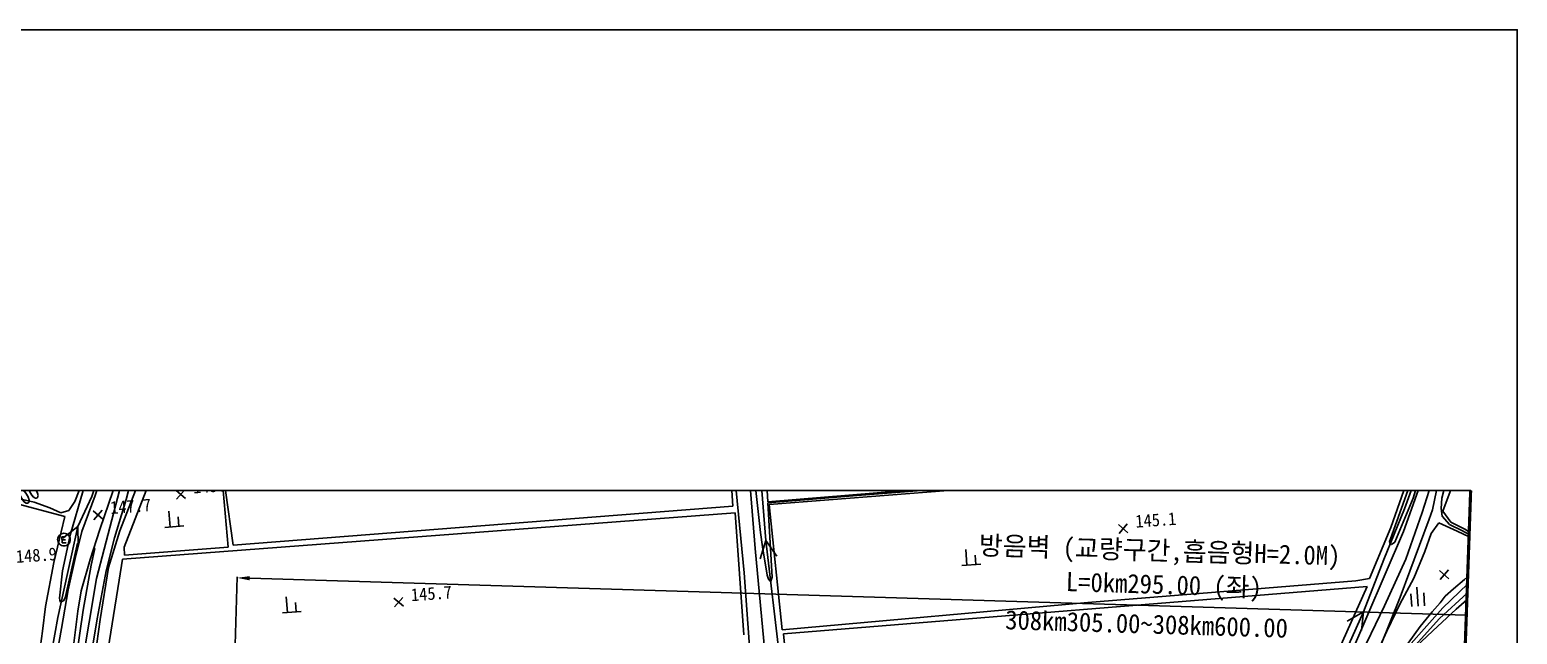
# Model space of a CAD drawing. Header units: millimetres. Extents: x 11366 to 12162, y 1103 to 1810.
# Drawn here: x 11927.3 to 12161.9, y 1523.8 to 1619.1 of the extents above; entities that cross this region are included whole.
import ezdxf
from ezdxf.xclip import XClip

# ---------------------------------------------------------------- set-up
doc = ezdxf.new("R2010")
doc.units = ezdxf.units.MM
doc.header["$LTSCALE"] = 10
doc.header["$MEASUREMENT"] = 0
doc.header["$XCLIPFRAME"] = 2
doc.linetypes.add('A-CENTR01', pattern=[2, 1.25, -0.25, 0.25, -0.25])
doc.layers.add('TN-MACL', color=6, linetype='A-CENTR01')
doc.layers.add('TZ-BASE', color=253, linetype='Continuous')
doc.layers.add('TX-PAPR', color=2, linetype='Continuous', plot=False)
doc.styles.add('HANA', font='GulimChe.ttf')

# ---------------------------------------------------------------- blocks, each defined once
blk = doc.blocks.new('JD-DHDFH546DFH43')
at = {"layer": 'TZ-BASE'}
for p, q in [((585.96, 108.62, -110), (590.48, 68.37, -110)), ((589.29, 92.49, -255), (591.33, 67.09, -255)), ((591.64, 73.2, -110.42), (590.25, 92.5, -110.42)), ((584.76, 91.38, -109.79), (586.14, 72.51, -109.79)), ((445.04, 59.52), (491.43, 86.22)), ((504.78, 85.36, -109.4), (506.54, 66.03, -109.4)), ((588.29, 83.33, -108.06), (589.63, 65.82, -108.06)), ((693.43, 73.77, -110), (695.95, 82.35, -110)), ((698.55, 82.23, -110), (696.47, 71.94, -110)), ((487.24, 81.59, -255), (485.03, 74.03, -255)), ((693.44, 81.64, -110.42), (591.64, 73.2, -110.42)), ((591.84, 72.79, -109.87), (693.93, 80.78, -109.87)), ((694.5, 80.43, -110), (689.83, 67.36, -110)), ((693.93, 80.78, -109.87), (689.9, 69.15, -109.87)), ((695.89, 79.8, -106.93), (691.91, 68.53, -106.93)), ((484.78, 79, -107), (481.6, 67.93, -107)), ((485.57, 74.18, -107.62), (486.89, 78.41, -107.62)), ((489.45, 68.64, -255), (493.3, 78.7, -255)), ((491.91, 79, -109), (490.43, 73.59, -109)), ((692.07, 72.07, -255), (694.48, 79.1, -255)), ((694.85, 71.52, -111.77), (696.84, 77.95, -111.77)), ((699.28, 79.17, -111), (697.92, 73.75, -111)), ((699.25, 74.8, -111.32), (700.02, 79.06, -111.32)), ((483.44, 76.09, -106.67), (482.35, 73.27, -106.67)), ((489.48, 75.37, -108), (485.77, 61.11, -108)), ((488.85, 76.38, -105.51), (486.26, 68.84, -105.51)), ((490.13, 66.03, -109.4), (494.2, 76.64, -109.4)), ((498.39, 73.61, -109.31), (499.7, 75.12, -109.31)), ((507.31, 66.37, -109.79), (505.95, 76.03, -109.79)), ((587.89, 62, -105.51), (586.59, 75.37, -105.51)), ((605.75, 74.19, -110), (644.51, 77.29, -110)), ((472.66, 73.05, -106.25), (480.78, 70.87, -106.25)), ((475.92, 73.13, -106.67), (473.38, 73.73, -106.67)), ((478.42, 72.26, -106.67), (475.92, 73.13, -106.67)), ((482.35, 73.27, -106.67), (481.41, 71.82, -106.67)), ((485.03, 74.03, -255), (482.8, 69.3, -255)), ((483.47, 68.52, -107.62), (485.57, 74.18, -107.62)), ((490.43, 73.59, -109), (488.58, 67.53, -109)), ((498.29, 75.02, -109.31), (499.8, 73.71, -109.31)), ((591.63, 73.02, -110), (605.75, 74.19, -110)), ((592.32, 61.34, -110), (591.63, 73.02, -110)), ((593.9, 53.02, -109.87), (591.84, 72.79, -109.87)), ((690.52, 66.83, -110), (693.43, 73.77, -110)), ((697.92, 73.75, -111), (697.81, 72.14, -111)), ((698.1, 71.71, -111.32), (699.25, 74.8, -111.32)), ((480.11, 71.47, -106.67), (478.42, 72.26, -106.67)), ((480.78, 70.87, -106.25), (479.01, 63.61, -106.25)), ((481.41, 71.82, -106.67), (480.11, 71.47, -106.67)), ((485.24, 71.79, -107.31), (486.75, 70.48, -107.31)), ((485.34, 70.37, -107.31), (486.65, 71.89, -107.31)), ((489.88, 64.17, -109.36), (586.51, 71.46, -109.36)), ((497.36, 69.23, -109.49), (497.18, 71.72, -109.49)), ((498.76, 69.33, -109.49), (498.65, 70.83, -109.49)), ((586.14, 72.51, -109.79), (507.31, 66.37, -109.79)), ((586.51, 71.46, -109.36), (587.84, 52.25, -109.36)), ((688.81, 64.13, -255), (692.07, 72.07, -255)), ((695.92, 70.48, -110), (691.34, 58.15, -110)), ((692.28, 64.18, -111.77), (694.85, 71.52, -111.77)), ((696.47, 71.94, -110), (695.92, 70.48, -110)), ((697.81, 72.14, -111), (697.97, 70.93, -111)), ((697.97, 70.93, -111), (699.13, 69.65, -111)), ((699.35, 69.99, -111.32), (698.1, 71.71, -111.32)), ((482.8, 69.3, -255), (479.68, 54.99, -255)), ((480.43, 67.45, -255), (482.8, 69.3, -255)), ((482.38, 64.29, -107.62), (483.47, 68.52, -107.62)), ((482.8, 69.3, -255), (482.86, 66.3, -255)), ((486.26, 68.84, -105.51), (484.76, 64.11, -105.51)), ((487.64, 62.83, -255), (489.45, 68.64, -255)), ((496.56, 69.17, -109.49), (499.55, 69.39, -109.49)), ((590.48, 68.37, -110), (590.77, 66.11, -110)), ((646.92, 69.63, -109.94), (648.43, 68.32, -109.94)), ((647.02, 68.22, -109.94), (648.33, 69.73, -109.94)), ((691.91, 68.53, -106.93), (683.21, 48.35, -106.93)), ((689.9, 69.15, -109.87), (686.54, 61.09, -109.87)), ((695.25, 65.38, -110.79), (696.25, 68.2, -110.79)), ((696.25, 68.2, -110.79), (697.45, 69.88, -110.79)), ((697.45, 69.88, -110.79), (700.34, 68.6, -110.79)), ((699.13, 69.65, -111), (701.18, 68.65, -111)), ((701.65, 68.84, -111.32), (699.35, 69.99, -111.32)), ((700.34, 68.6, -110.79), (702.23, 67.66, -110.79)), ((701.18, 68.65, -111), (702.24, 68.03, -111)), ((702.25, 68.44, -111.32), (701.65, 68.84, -111.32)), ((480.93, 67.72, -106.29), (480.27, 67.67, -106.29)), ((480.27, 67.67, -106.29), (480.34, 66.71, -106.29)), ((480.88, 67.23, -106.29), (480.3, 67.19, -106.29)), ((480.34, 66.71, -106.29), (481, 66.76, -106.29)), ((481.6, 67.93, -107), (480.38, 62.33, -107)), ((481.25, 59.89, -107), (482.77, 66.7, -107)), ((482.77, 66.7, -107), (482.98, 66.64, -107)), ((485.5, 65.86, -107), (484.93, 63.23, -107)), ((485.33, 65.92, -107), (485.5, 65.86, -107)), ((488.58, 67.53, -109), (487.29, 62.34, -109)), ((490.17, 64.79, -109.4), (490.13, 66.03, -109.4)), ((506.54, 66.03, -109.4), (490.17, 64.79, -109.4)), ((589.63, 65.82, -108.06), (591.3, 47.87, -108.06)), ((590.42, 64.23, -255), (591.33, 67.09, -255)), ((590.77, 66.11, -110), (591.52, 61.63, -110)), ((591.33, 67.09, -255), (593.07, 64.65, -255)), ((591.33, 67.09, -255), (593.48, 48.82, -255)), ((623.04, 63.2, -109.63), (622.86, 65.7, -109.63)), ((689.83, 67.36, -110), (689.7, 66.92, -110)), ((689.7, 66.92, -110), (689.73, 66.62, -110)), ((689.73, 66.62, -110), (689.85, 66.51, -110)), ((689.85, 66.51, -110), (690.01, 66.48, -110)), ((690.01, 66.48, -110), (690.52, 66.83, -110)), ((479.01, 63.61, -106.25), (477.71, 56.69, -106.25)), ((481.31, 59.33, -107.62), (482.38, 64.29, -107.62)), ((484.76, 64.11, -105.51), (483.36, 59.19, -105.51)), ((489.34, 60.86, -109.36), (489.88, 64.17, -109.36)), ((622.24, 63.15, -109.63), (625.24, 63.36, -109.63)), ((624.44, 63.3, -109.63), (624.33, 64.8, -109.63)), ((685.6, 55.88, -255), (688.81, 64.13, -255)), ((688.91, 56.79, -111.77), (692.28, 64.18, -111.77)), ((693.5, 61.18, -110.79), (695.25, 65.38, -110.79)), ((480.38, 62.33, -107), (479.91, 58.02, -107)), ((485.77, 61.11, -108), (483.43, 47.35, -108)), ((484.93, 63.23, -107), (483.67, 56.13, -107)), ((487.29, 62.34, -109), (485.86, 54.76, -109)), ((486.36, 54.64, -255), (487.64, 62.83, -255)), ((588.76, 50.39, -105.51), (587.89, 62, -105.51)), ((591.52, 61.63, -110), (591.76, 61.03, -110)), ((591.76, 61.03, -110), (591.98, 60.7, -110)), ((592.09, 60.71, -110), (592.32, 61.34, -110)), ((686.54, 61.09, -109.87), (684.39, 60.77, -109.87)), ((691.33, 57.06, -110.79), (693.5, 61.18, -110.79)), ((697.55, 62.39, -110.67), (699.06, 61.08, -110.67)), ((697.65, 60.98, -110.67), (698.96, 62.5, -110.67)), ((702.01, 61.4, -110.79), (701.53, 60.95, -110.79)), ((480.22, 53.25, -107.62), (481.31, 59.33, -107.62)), ((480.82, 58.08, -107), (481.25, 59.89, -107)), ((483.36, 59.19, -105.51), (482.81, 55.99, -105.51)), ((486.88, 45.56, -109.36), (489.34, 60.86, -109.36)), ((591.98, 60.7, -110), (592.09, 60.71, -110)), ((594.11, 52.4, -109.74), (686.18, 59.88, -109.74)), ((684.39, 60.77, -109.87), (642.12, 57.32, -109.87)), ((686.18, 59.88, -109.74), (676.79, 39.01, -109.74)), ((693.22, 56.69, -110.64), (693.07, 58.68, -110.64)), ((694, 59.75, -110.64), (694.21, 56.76, -110.64)), ((695.21, 56.83, -110.64), (695.07, 58.83, -110.64)), ((701.92, 58.8, -112), (697.59, 54.79, -112)), ((701.97, 60.22, -111), (698.1, 56.49, -111)), ((699.76, 59.5, -110.79), (698.46, 58.32, -110.79)), ((701.53, 60.95, -110.79), (699.76, 59.5, -110.79)), ((477.71, 56.69, -106.25), (477.22, 52.79, -106.25)), ((479.91, 58.02, -107), (480.04, 57.37, -107)), ((480.04, 57.37, -107), (480.55, 57.59, -107)), ((480.55, 57.59, -107), (480.82, 58.08, -107)), ((515.87, 55.75, -109.06), (515.69, 58.24, -109.06)), ((517.27, 55.85, -109.06), (517.16, 57.35, -109.06)), ((532.67, 58.04, -109.27), (534.18, 56.73, -109.27)), ((532.77, 56.63, -109.27), (534.08, 58.14, -109.27)), ((642.12, 57.32, -109.87), (593.9, 53.02, -109.87)), ((684.63, 47.97, -111.77), (688.91, 56.79, -111.77)), ((691.34, 58.15, -110), (688.22, 50.32, -110)), ((689.25, 52.84, -110.79), (691.33, 57.06, -110.79)), ((698.1, 56.49, -111), (690.15, 47.54, -111)), ((697.68, 57.26, -110.79), (696.4, 55.84, -110.79)), ((698.46, 58.32, -110.79), (697.68, 57.26, -110.79)), ((701.88, 57.77, -109.16), (700.2, 56.29, -109.16)), ((479.68, 54.99, -255), (476.03, 35.34, -255)), ((482.81, 55.99, -105.51), (481.99, 49.26, -105.51)), ((483.67, 56.13, -107), (482.65, 49.25, -107)), ((485.86, 54.76, -109), (484.41, 46.02, -109)), ((485.15, 46.17, -255), (486.36, 54.64, -255)), ((515.07, 55.69, -109.06), (518.06, 55.91, -109.06)), ((678.99, 41.34, -255), (685.6, 55.88, -255)), ((682.99, 54.39, -255), (685.6, 55.88, -255)), ((685.6, 55.88, -255), (685.24, 52.9, -255)), ((697.59, 54.79, -112), (690.9, 47.41, -112)), ((696.4, 55.84, -110.79), (694.51, 53.53, -110.79)), ((700.2, 56.29, -109.16), (696.53, 52.87, -109.16)), ((477.22, 52.79, -106.25), (476.75, 49.33, -106.25)), ((479.14, 47, -107.62), (480.22, 53.25, -107.62)), ((596.03, 33.19, -109.74), (594.11, 52.4, -109.74)), ((686.89, 47.64, -110.79), (689.25, 52.84, -110.79)), ((694.51, 53.53, -110.79), (692.63, 50.9, -110.79)), ((696.53, 52.87, -109.16), (692.81, 49.42, -109.16))]:
    blk.add_line(p, q, dxfattribs=at)
at = {"layer": 'TZ-BASE', "linetype": 'ByBlock'}
for p, q in [((506.73, 21.62), (507.94, 61.4)), ((509.93, 61.15), (701.79, 55.34))]:
    blk.add_line(p, q, dxfattribs=at)
at = {"layer": 'TZ-BASE'}
blk.add_circle((480.63, 67.25, -106.29), 1, dxfattribs=at)
at = {"layer": 'TZ-BASE', "linetype": 'ByBlock'}
blk.add_solid([(509.94, 61.49), (509.92, 60.82), (507.93, 61.22)], dxfattribs=at)
at = {"layer": 'TZ-BASE', "style": 'HANA'}
for s, height, rotation, p in [('B(PCB) 중리 (2@40)X4+(1@40)', 2.5, 29.9282, (448.03, 62.98)), (' 308km245.00 L=360.00', 2.5, 29.9282, (447.7, 57.22)), ('145.7', 2, 4.1197, (501.04, 74.51, -109.31)), ('147.7', 2, 4.1197, (487.99, 71.27, -107.31)), ('145.1', 2, 4.1197, (649.67, 69.12, -109.94)), ('방음벽 (교량구간,흡음형H=2.0M) ', 3, 358.2631, (624.88, 64.9)), ('148.9', 2, 4.1197, (473.12, 63.57, -106.12)), ('L=0km295.00 (좌)', 3, 358.2631, (638.61, 59.14)), ('145.7', 2, 4.1197, (535.42, 57.53, -109.27)), ('308km305.00~308km600.00', 3, 358.2631, (629.04, 53.13))]:
    blk.add_text(s, height=height, rotation=rotation, dxfattribs=at).set_placement(p)

msp = doc.modelspace()

# ---------------------------------------------------------------- linework, layer by layer
at = {"layer": 'TN-MACL', "const_width": 0.5}
msp.add_lwpolyline([(12154.54, 1546.41), (12149.3, 1396.5)], dxfattribs=at)
at = {"layer": 'TX-PAPR'}
msp.add_lwpolyline([(11365.89, 1103.05), (12161.89, 1103.05), (12161.89, 1619.05), (11365.89, 1619.05)], close=True, dxfattribs=at)
at = {"layer": 'TX-PAPR', "flags": 128}
msp.add_lwpolyline([(11454.69, 1396.46), (12149.29, 1396.46), (12154.55, 1546.46), (11449.44, 1546.46), (11454.69, 1396.46)], dxfattribs=at)

# ---------------------------------------------------------------- block references
at = {"layer": 'TZ-BASE'}
ref = msp.add_blockref('JD-DHDFH546DFH43', (11452.06, 1471.46), dxfattribs=at)
XClip(ref).set_block_clipping_path([(2.6260724032, -75), (697.2310196891, -74.9999999943), (702.4831644844, 75.0000000058), (-2.6260724032, 75)])

doc.saveas('drawing.dxf')
